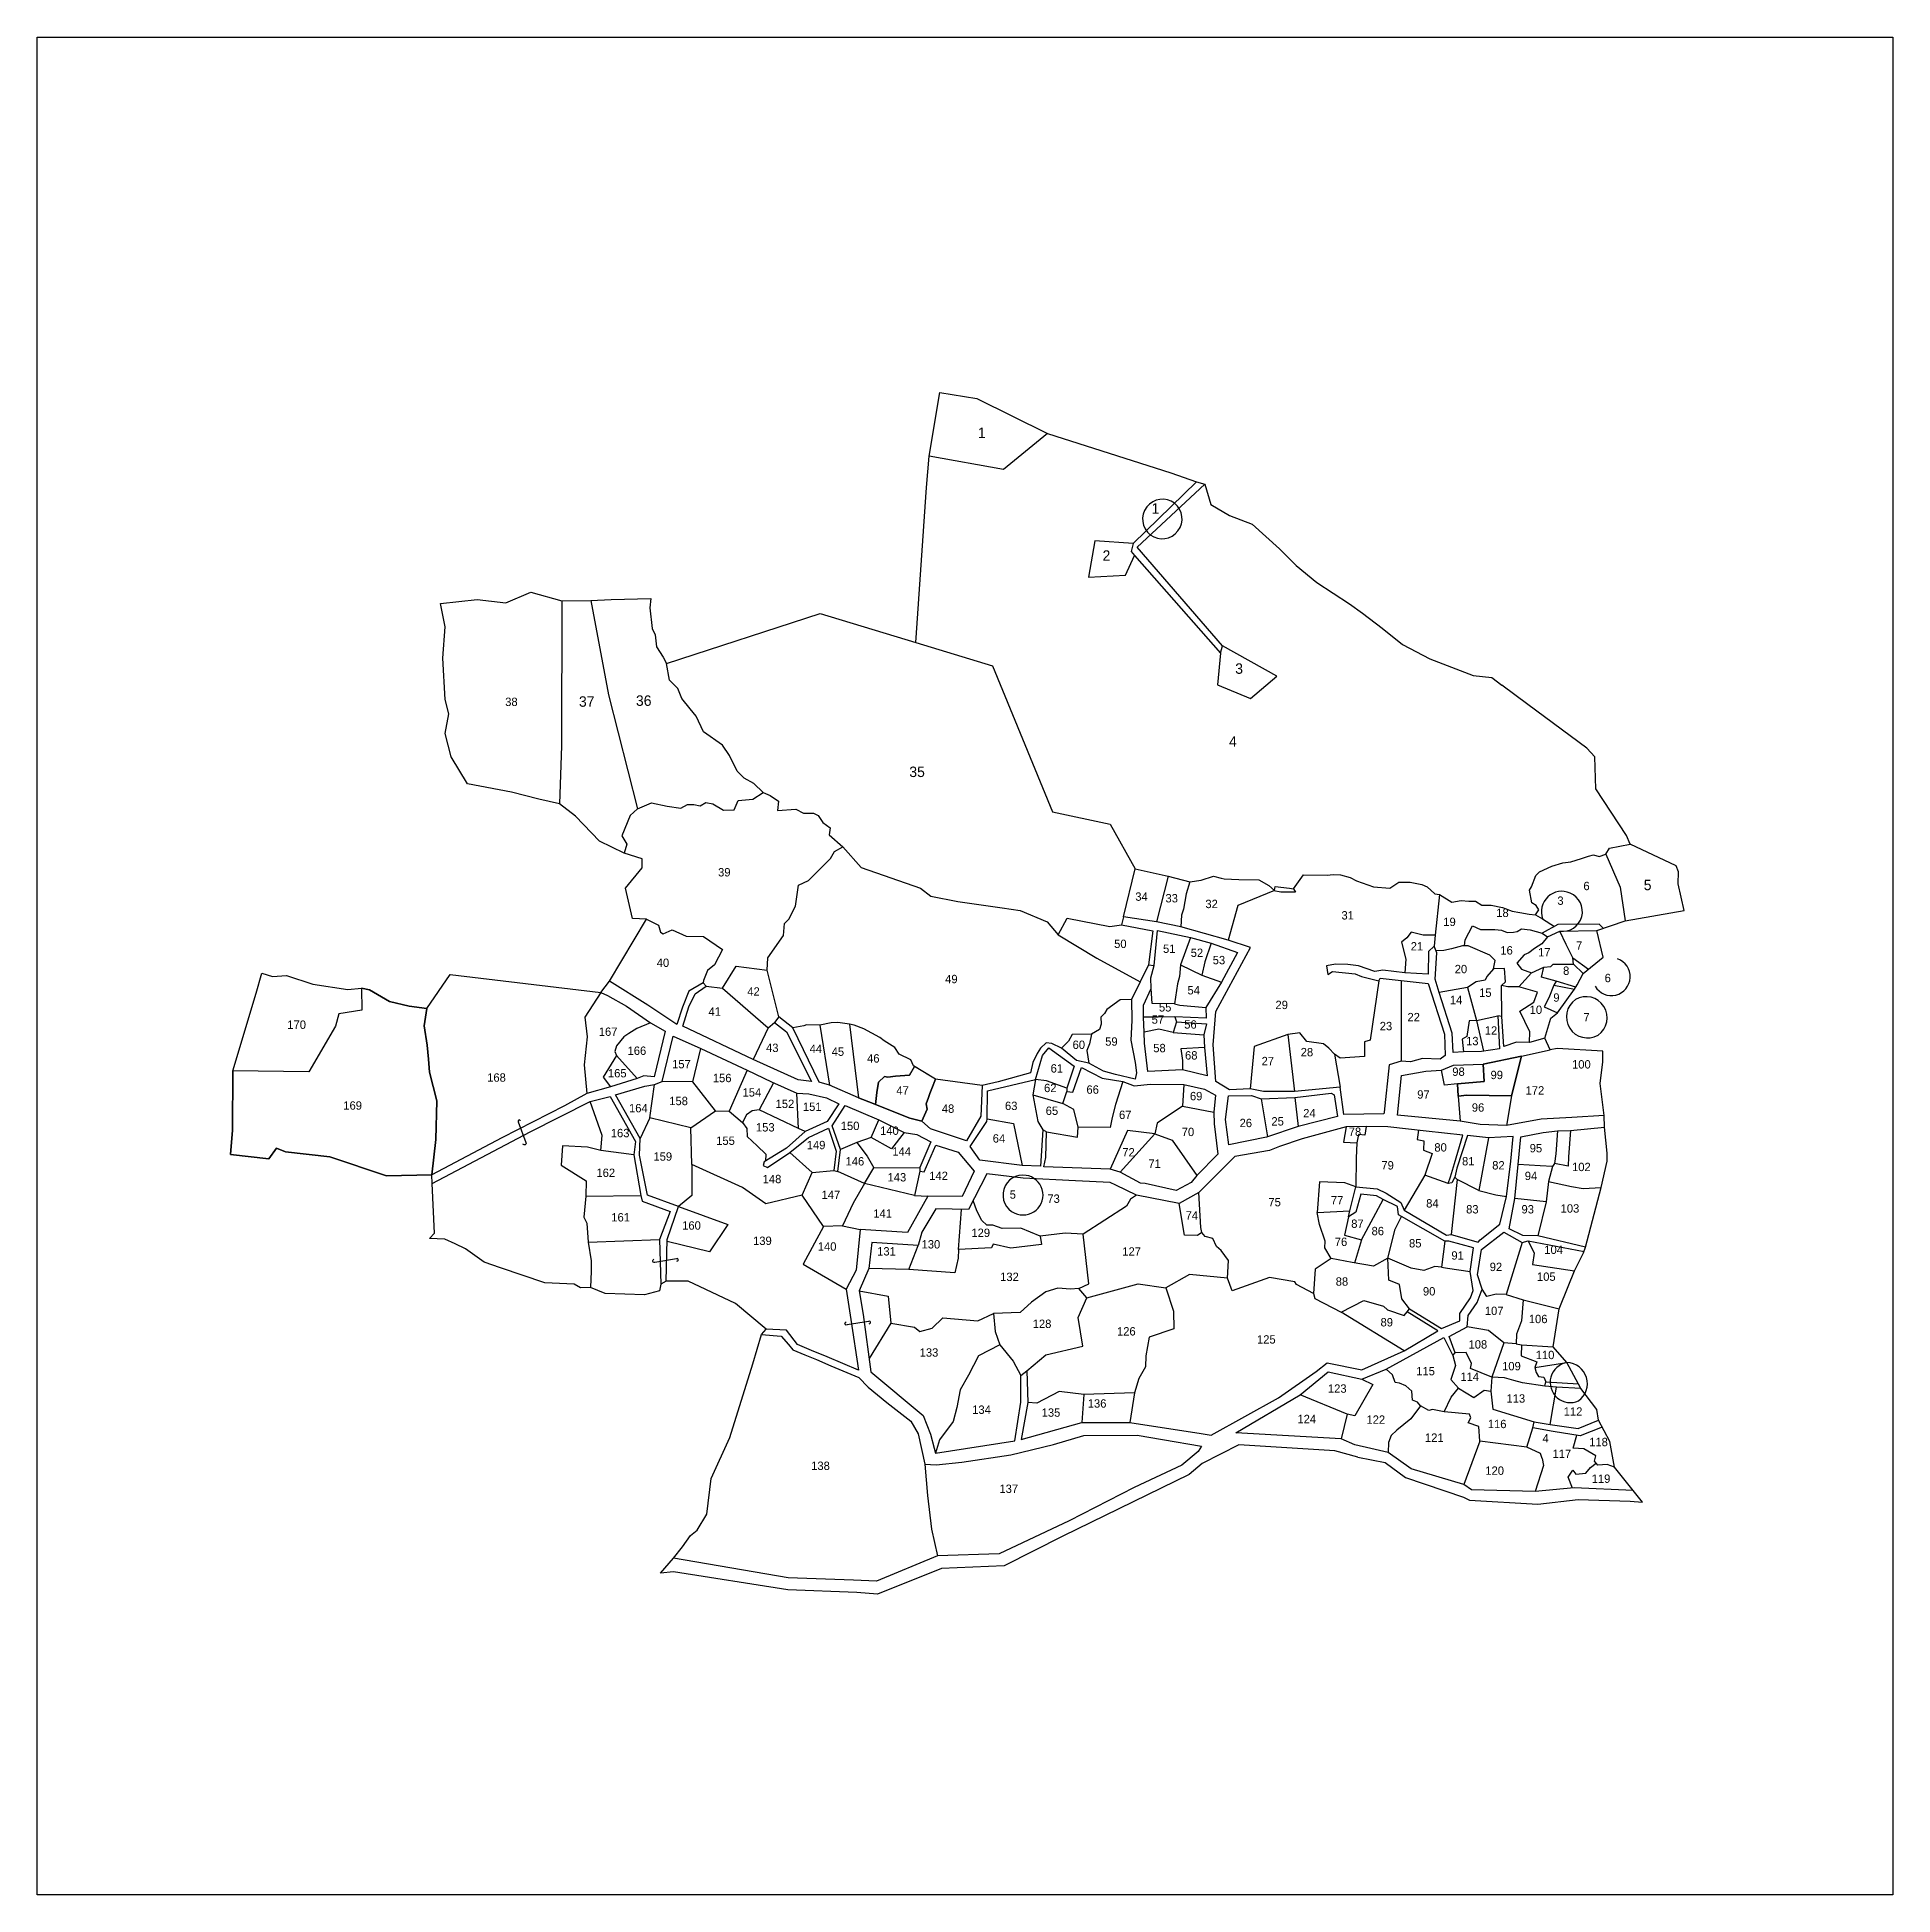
# Model space of a CAD drawing. Header units: inches. Extents: x 152652 to 153539, y 178270 to 179159.
import ezdxf

# ---------------------------------------------------------------- set-up
doc = ezdxf.new("R2010")
doc.units = ezdxf.units.IN
doc.header["$MEASUREMENT"] = 0
for name, color, linetype in [('BORDER-B', 3, 'CONTINUOUS'), ('IMAGE', 7, 'CONTINUOUS'), ('LINK', 4, 'CONTINUOUS'), ('NO', 1, 'CONTINUOUS'), ('PARCEL', 6, 'CONTINUOUS'), ('ROAD', 2, 'CONTINUOUS')]:
    doc.layers.add(name, color=color, linetype=linetype)
picture_1 = doc.add_image_def('image1.tif', size_in_pixel=(8451, 8459))

msp = doc.modelspace()

# ---------------------------------------------------------------- linework, layer by layer
at = {"layer": 'BORDER-B'}
for points in [[(153283.12, 178479.82), (153272.17, 178482.79), (153226.25, 178485.67), (153208.7, 178476.78), (153202.45, 178471.5), (153142.11, 178441.94), (153113.99, 178427.76), (153083.94, 178426.56), (153053.4, 178414.31), (153043.55, 178415.03), (153010.46, 178416.28), (152955.89, 178424.93), (152949.64, 178424.21), (152955.89, 178431.41), (152960.22, 178436.94), (152964.07, 178442.23), (152967.19, 178444.87), (152971.76, 178452.56), (152973.92, 178469.62), (152982.82, 178489.09), (152993.88, 178524.41), (152997.96, 178538.35), (153000.13, 178540.99), (152985.46, 178553.25), (152962.86, 178563.82), (152952.29, 178563.82), (152949.88, 178562.38), (152949.16, 178559.25), (152941.95, 178557.33), (152923.2, 178558.05), (152916.23, 178560.94), (152911.42, 178560.7), (152908.29, 178562.38), (152894.35, 178563.1), (152873.19, 178570.31), (152865.36, 178573.02), (152856.43, 178579.28), (152851.49, 178581.75), (152846.56, 178584.03), (152839.15, 178584.22), (152841.62, 178586.88), (152840.48, 178610.61), (152840.29, 178614.78), (152818.64, 178614.21), (152791.48, 178623.33), (152770.4, 178625.79), (152766.03, 178627.5), (152762.42, 178622.38), (152744, 178624.47), (152744.95, 178636.05), (152745.14, 178664.52), (152756.35, 178701.54), (152759.05, 178711.15), (152764.18, 178709.63), (152770.82, 178710.01), (152783.36, 178705.84), (152800.07, 178703.37), (152806.72, 178703.94), (152810.52, 178703.18), (152820.01, 178697.68), (152829.51, 178695.4), (152837.86, 178694.26), (152849.07, 178710.58), (152921.05, 178701.85), (152925.3, 178707.4), (152942.96, 178737.02), (152936.31, 178737.21), (152932.89, 178751.82), (152940.87, 178761.51), (152940.87, 178765.87), (152932.32, 178768.53), (152920.55, 178774.22), (152908.96, 178786.18), (152901.37, 178792.07), (152891.49, 178794.35), (152878.39, 178797.76), (152857.31, 178801.75), (152849.52, 178814.66), (152846.67, 178825.67), (152848.38, 178835.1), (152846.67, 178841.93), (152845.53, 178861.68), (152846.67, 178876.67), (152844.39, 178887.88), (152862.05, 178889.77), (152875.73, 178888.26), (152887.69, 178893.38), (152902.51, 178889.2), (152916.37, 178889.39), (152926.06, 178889.77), (152945.05, 178890.34), (152944.48, 178885.79), (152945.62, 178875.92), (152947.14, 178872.88), (152947.71, 178867.18), (152950.94, 178862.25), (152952.45, 178859.21), (153025.95, 178883.13), (153071.67, 178869.29), (153076.8, 178943.33), (153078.16, 178958.41), (153083.29, 178988.79), (153100.95, 178985.94), (153134.76, 178969.23), (153193.63, 178950.44), (153205.98, 178946.07), (153209.97, 178944.94), (153212.82, 178935.25), (153221.74, 178929.94), (153232.57, 178925.76), (153245.67, 178913.99), (153253.6, 178906.11), (153263.48, 178897.95), (153279.05, 178887.7), (153285.32, 178883.33), (153294.81, 178876.12), (153304.5, 178868.34), (153317.6, 178861.5), (153338.3, 178853.53), (153347.23, 178852.58), (153351.91, 178848.85)], [(153419.25, 178458.18), (153405.9, 178474.92), (153403.57, 178487.16), (153398.15, 178497.39), (153397.37, 178502.51), (153389.77, 178512.58), (153383.1, 178524.98), (153376.44, 178532.57), (153379.38, 178550.71), (153383.73, 178561.4), (153386.69, 178568.83), (153391.04, 178577.5), (153391.97, 178580.14), (153399.41, 178608.66), (153402.35, 178621.21), (153402.35, 178625.09), (153401.11, 178637.49), (153400.96, 178643.07), (153398.94, 178658.41), (153400.18, 178668.79), (153400.32, 178673.89), (153378.45, 178675.13), (153375.04, 178674.51), (153372.56, 178680.09), (153375.35, 178689.7), (153378.61, 178692.18), (153386.67, 178703.49), (153387.91, 178705.51), (153390.86, 178710.93), (153400.47, 178718.84), (153397.37, 178731.55), (153411.01, 178736.2), (153439.08, 178741.16), (153436.29, 178753.87), (153436.44, 178759.6), (153435.36, 178762.54), (153413.34, 178772.77), (153411.61, 178776.94), (153396.88, 178799.25), (153396.42, 178814.6), (153392.54, 178818.78), (153364.47, 178839.55), (153351.91, 178848.85)], [(153283.12, 178479.82), (153296.14, 178477.14), (153305.91, 178470.06), (153333.68, 178460.68), (153336.55, 178459.14), (153369.11, 178457.23), (153388.45, 178459.53), (153413.35, 178458.76), (153419.25, 178458.18)]]:
    msp.add_lwpolyline(points, dxfattribs=at)
at = {"layer": 'LINK'}
for points in [[(152882.68, 178640.45, 1.342642), (152881.65, 178640.01), (152885.22, 178630.22, -1.061836), (152883.87, 178629.47)], [(152957.52, 178573.48, 1.342642), (152957.28, 178574.58), (152947, 178572.87, -1.061836), (152946.51, 178574.34)], [(153049.44, 178543.56, 1.342642), (153049.19, 178544.67), (153038.91, 178542.95, -1.061836), (153038.42, 178544.42)]]:
    msp.add_lwpolyline(points, format="xyb", dxfattribs=at)
at = {"layer": 'NO'}
for points in [[(152839.22, 178663.8), (152838.69, 178670.11), (152838.03, 178676.69), (152836.72, 178686.04), (152837.86, 178694.26), (152829.51, 178695.4), (152820.01, 178697.68), (152810.52, 178703.18), (152806.72, 178703.94), (152806.83, 178693.41), (152795.78, 178691.69), (152794.2, 178685.77), (152781.43, 178663.93), (152745.14, 178664.52), (152744.95, 178636.05), (152744, 178624.47), (152762.42, 178622.38), (152766.03, 178627.5), (152770.4, 178625.79), (152791.48, 178623.33), (152818.64, 178614.21), (152840.29, 178614.78), (152842.24, 178631.56), (152842.64, 178650.11)], [(153071.08, 178666.49), (153070.59, 178666.79), (153069.39, 178669.66), (153063.82, 178672.44), (153061.78, 178675.69), (153056.68, 178678.75), (153054.54, 178680.33), (153046.93, 178684.59), (153042.29, 178686.36), (153039.97, 178686.82), (153044.3, 178651.54), (153051.41, 178648.81), (153052.41, 178648.41), (153053.15, 178654.08), (153053.89, 178659), (153056.77, 178661.78), (153058.35, 178661.41), (153062.06, 178661.87), (153068.74, 178662.34)], [(153361.32, 178671.51), (153343.11, 178667.68), (153343.52, 178659.41), (153330.73, 178658.22), (153331.03, 178652.28), (153335.19, 178652.87), (153356.61, 178652.58)], [(153078.39, 178653.62), (153079.41, 178655.94), (153081.08, 178660.48), (153071.08, 178666.49), (153068.74, 178662.34), (153062.06, 178661.87), (153058.35, 178661.41), (153056.77, 178661.78), (153053.89, 178659), (153053.15, 178654.08), (153052.41, 178648.41), (153068.89, 178641.89), (153074.54, 178640.43), (153077.18, 178646.11), (153076.62, 178648.61), (153077.83, 178651.67)]]:
    msp.add_lwpolyline(points, close=True, dxfattribs=at)
at = {"layer": 'PARCEL'}
for points in [[(153134.76, 178969.23), (153113.64, 178951.95), (153078.16, 178958.41)], [(153175.73, 178916.51), (153157.29, 178917.9), (153154.29, 178900.49), (153172, 178901.39), (153176.28, 178910.86)], [(152902.51, 178889.2), (152902.27, 178819.83), (152901.37, 178792.07)], [(152916.37, 178889.39), (152924.76, 178844.17), (152938.66, 178789.67), (152935.13, 178786.58), (152931.16, 178776.87), (152933.59, 178772.9), (152932.32, 178768.53)], [(153071.67, 178869.29), (153108.34, 178858.07), (153137.04, 178788.35), (153164.63, 178782.39), (153176.55, 178761.02)], [(153217.42, 178864.21), (153216.07, 178849.03), (153231.74, 178842.41), (153244.32, 178853.22), (153218.39, 178867.66)], [(152938.66, 178789.67), (152945.29, 178792.54), (152952.79, 178790.99), (152959.41, 178790.11), (152962.5, 178791.87), (152965.59, 178791.87), (152968.69, 178791.21), (152971.33, 178792.76), (152974.65, 178792.09), (152979.72, 178789.01), (152984.8, 178789.23), (152986.79, 178793.64), (152993.85, 178794.3), (152998.71, 178797.61), (152994.29, 178801.8), (152989.66, 178804.45), (152986.35, 178807.76), (152982.59, 178815.26), (152979.28, 178820.12), (152970.23, 178826.52), (152966.7, 178834.02), (152963.83, 178837.55), (152959.86, 178842.4), (152957.87, 178847.26), (152953.89, 178851.23), (152952.45, 178859.21)], [(152998.71, 178797.61), (153002.08, 178796.02), (153006.05, 178793.37), (153005.61, 178788.96), (153014.44, 178789.62), (153017.97, 178787.63), (153022.83, 178787.63), (153025.03, 178786.53), (153027.24, 178783.22), (153030.77, 178780.57), (153030.33, 178777.26), (153036.77, 178771.54)], [(153006.24, 178690.32), (153000.66, 178712.57), (153001.04, 178718.41), (153008.46, 178729.17), (153008.92, 178734.92), (153010.96, 178736.96), (153014.23, 178743.25), (153015.71, 178753.17), (153020.35, 178755.49), (153028.33, 178763.47), (153031.02, 178765.97), (153032.88, 178769.4), (153036.77, 178771.54), (153045.68, 178761.7), (153073.95, 178751.86), (153078.86, 178747.97), (153091.85, 178745.46), (153113.01, 178742.31), (153121.58, 178741.09), (153134.47, 178735.62), (153139.76, 178729.5), (153144.12, 178737.47), (153164.49, 178733.47), (153170.12, 178734.28)], [(153252.34, 178751.55), (153257.17, 178758.23), (153268.39, 178757.95), (153271.36, 178758.32), (153274.82, 178758.15), (153279.36, 178756.85), (153282.43, 178755.27), (153290.52, 178752.49), (153298.41, 178751.84), (153302.67, 178754.62), (153308.17, 178754.71), (153313.65, 178753.51), (153316.25, 178752.4), (153319.96, 178749.15), (153322.09, 178748.69), (153328.03, 178745.07), (153332.58, 178745.9), (153336.19, 178745.53), (153339.35, 178745.53), (153342.41, 178743.68), (153346.86, 178743.68), (153352.34, 178742.56), (153356.89, 178740.8), (153360.6, 178740.15), (153365.05, 178739.32), (153368.02, 178739.04), (153369.69, 178741.36), (153368.3, 178743.58), (153366.35, 178744.79), (153365.14, 178750.82), (153366.16, 178752.49), (153368.21, 178757.77), (153369.97, 178759.63), (153375.81, 178762.23), (153381.1, 178763.9), (153384.91, 178764.36), (153390.1, 178765.94), (153393.44, 178767.14), (153395.76, 178767.79), (153398.45, 178766.96), (153401.61, 178767.98), (153403.5, 178770.88), (153413.34, 178772.77)], [(153401.61, 178767.98), (153408.6, 178752.33), (153411.01, 178736.2)], [(153171.03, 178738.1), (153176.55, 178761.02), (153192.33, 178757.49), (153186.88, 178735.73)], [(153192.33, 178757.49), (153202.72, 178754.8), (153201.05, 178749.05), (153199.75, 178741.82), (153198.82, 178738.94), (153198.53, 178733.37)], [(153202.72, 178754.8), (153208.19, 178755.64), (153214.13, 178757.58), (153217.75, 178756.56), (153219.26, 178756.2), (153226.22, 178756.01), (153235.69, 178755.83), (153240.51, 178753.04), (153243.31, 178750.63), (153225.78, 178743.48), (153221.12, 178726.99)], [(153243.31, 178750.63), (153243.62, 178752.57), (153250.39, 178751.74), (153252.34, 178751.55), (153253.27, 178749.88), (153246.22, 178749.88), (153242.9, 178750.46), (153242.9, 178750.46)], [(153322.09, 178748.69), (153320.02, 178729.39), (153314.36, 178729.39), (153308.6, 178730.78), (153306.56, 178727.99), (153303.97, 178725.95), (153306.01, 178717.79), (153305.57, 178711.25)], [(152942.96, 178737.02), (152948.76, 178734.14), (152949.61, 178730.76), (152950.88, 178730.02), (152955.22, 178731.82), (152961.99, 178728.85), (152970.14, 178728.64), (152979.24, 178722.51), (152975.54, 178715.21), (152972.15, 178712.35), (152970.25, 178707.69), (152969.99, 178706.52)], [(153334.17, 178724.25), (153334.45, 178727.13), (153337.97, 178733.71), (153341.78, 178731.95), (153348.64, 178732.04), (153351.8, 178731.76), (153354.58, 178730.56), (153357.46, 178730.74), (153359.22, 178731.11), (153361.35, 178732.32), (153365.53, 178731.86), (153368.31, 178731.02), (153371.22, 178730.31)], [(153368.02, 178739.04), (153371.46, 178737.09), (153377.19, 178733.53)], [(153139.76, 178729.5), (153158.36, 178718.37), (153179.04, 178706.97)], [(153203.09, 178728.27), (153198.35, 178715.2), (153208.5, 178710.12), (153217.84, 178706.79)], [(153212.92, 178725.54), (153209.93, 178716.63), (153208.5, 178710.12)], [(153320.02, 178729.39), (153319.59, 178723.99)], [(153360.15, 178704.68), (153354.77, 178704.59), (153351.8, 178705.33), (153353.74, 178707), (153353.19, 178713.4), (153347.9, 178713.21), (153348.83, 178717.2), (153346.23, 178719.8), (153335.93, 178724.25), (153333.15, 178724.25), (153327.86, 178722.86), (153324.24, 178722.03), (153320.48, 178721.84)], [(153373.76, 178728.52), (153371.09, 178725.13), (153367.56, 178722.99), (153364.87, 178720.86), (153362.64, 178719.93), (153359.12, 178715.95), (153361.44, 178713.07), (153366.17, 178711.31), (153372.11, 178714), (153375.36, 178714.28), (153376.47, 178715.39), (153386.21, 178715.48), (153385.93, 178718.54), (153382.69, 178724.85), (153379.71, 178731.24)], [(152971.45, 178704.88), (152979.24, 178703.99), (152985.91, 178714.57), (153000.66, 178712.57)], [(153198.35, 178715.2), (153197.87, 178709.49), (153196.92, 178706), (153195.49, 178696.48), (153184.7, 178696.64), (153184.33, 178703.87)], [(153377.87, 178707.37), (153370.91, 178709.23), (153372.11, 178714)], [(153385.93, 178718.54), (153393.36, 178712.99)], [(153386.21, 178715.48), (153390.86, 178710.93)], [(153293.19, 178707.43), (153289.02, 178679.05), (153286.31, 178678.26), (153286.31, 178671.26), (153274.68, 178670.47), (153271.97, 178672.39), (153269.26, 178675.32), (153266.67, 178677.36), (153258.77, 178678.48), (153255.38, 178682.55), (153249.62, 178681.76), (153233.59, 178676.11), (153231.62, 178655.91)], [(153303.75, 178707.61), (153303.75, 178669.01)], [(153347.9, 178713.21), (153344.74, 178709.6), (153343.91, 178707.74), (153339.64, 178707), (153335.47, 178704.31), (153321.96, 178701.97)], [(153352.01, 178690.5), (153351.8, 178705.33)], [(153365.13, 178677.93), (153365.34, 178683.17), (153360.52, 178693), (153367.29, 178697.26), (153369.05, 178702.09), (153360.15, 178704.68), (153366.17, 178711.31)], [(153376.76, 178705.42), (153374.44, 178699.4), (153372.21, 178695.04), (153378.61, 178692.18)], [(153387.29, 178704.5), (153377.87, 178707.37), (153376.76, 178705.42), (153386.67, 178703.49)], [(152806.72, 178703.94), (152806.83, 178693.41), (152795.78, 178691.69), (152794.2, 178685.77), (152781.43, 178663.93), (152745.14, 178664.52)], [(152921.05, 178701.85), (152913.53, 178690.18), (152914.65, 178680.75), (152913.08, 178667.39), (152914.44, 178653.54)], [(152979.24, 178703.99), (153001.15, 178685.05), (153004.23, 178687.59)], [(153174.86, 178698.59), (153169.46, 178698.39), (153163.12, 178693.78), (153162.01, 178691.88), (153160.26, 178690.14), (153160.42, 178686.81), (153159.62, 178684.27), (153155.82, 178682.05), (153146.45, 178681.89), (153144.71, 178678.56), (153141.34, 178675.29)], [(153195.49, 178696.48), (153198.03, 178695.85), (153210.37, 178694.77)], [(153335.47, 178704.31), (153339.92, 178688.45), (153343.12, 178673.88)], [(152837.86, 178694.26), (152836.72, 178686.04), (152838.03, 178676.69), (152838.69, 178670.11), (152839.22, 178663.8), (152842.64, 178650.11), (152842.24, 178631.56), (152840.29, 178614.78)], [(152944.86, 178687.4), (152938.33, 178684.68), (152934.52, 178682.32), (152932.16, 178680.75), (152928.68, 178676.38), (152927.78, 178673.69), (152928.68, 178671.78), (152938.48, 178660.82)], [(153039.97, 178686.82), (153034.46, 178687.57), (153031.22, 178687.48), (153025.84, 178686.27), (153019.53, 178686.37), (153018.13, 178686), (153012.98, 178685.04)], [(153195.62, 178690.22), (153187.56, 178690.14), (153180.68, 178690.04)], [(153196.35, 178687.85), (153194.86, 178682.84), (153187.87, 178684.43), (153180.87, 178682.94)], [(153339.92, 178688.45), (153336.36, 178688.29), (153335.17, 178680.86), (153332.94, 178679.67), (153333.62, 178673.56)], [(153339.92, 178688.45), (153350.01, 178690.68)], [(153001.15, 178685.05), (152994.03, 178669.93)], [(153025.84, 178686.27), (153030.46, 178657.55)], [(153103.46, 178657.45), (153081.08, 178660.48), (153070.59, 178666.79), (153069.39, 178669.66), (153063.82, 178672.44), (153061.78, 178675.69), (153056.68, 178678.75), (153054.54, 178680.33), (153046.93, 178684.59), (153042.29, 178686.36), (153039.97, 178686.82), (153044.3, 178651.54)], [(153155.82, 178682.05), (153154.71, 178677.29), (153153.59, 178674.11), (153154.46, 178668.19)], [(153194.86, 178682.84), (153209.46, 178681.66)], [(153249.62, 178681.76), (153252.75, 178654.63)], [(152928.68, 178671.78), (152922.28, 178661.46), (152925.73, 178656.82)], [(152976.03, 178645.27), (152965.1, 178659.21), (152968.99, 178675.15)], [(153209.82, 178675.65), (153198.51, 178674.91), (153199.3, 178669.36), (153199.26, 178664.91)], [(153271.97, 178672.39), (153274.61, 178656.63)], [(153361.32, 178671.51), (153356.61, 178652.58), (153354.22, 178638.37)], [(152991.03, 178664.77), (152982.48, 178645.19)], [(153071.08, 178666.49), (153068.74, 178662.34), (153062.06, 178661.87), (153058.35, 178661.41), (153056.77, 178661.78), (153053.89, 178659), (153053.15, 178654.08), (153052.41, 178648.41)], [(153081.08, 178660.48), (153079.41, 178655.94), (153078.39, 178653.62), (153077.83, 178651.67), (153076.62, 178648.61), (153077.18, 178646.11), (153074.54, 178640.43)], [(153331.03, 178652.28), (153330.73, 178658.22), (153324.48, 178657.63), (153323.08, 178664.77)], [(153330.73, 178658.22), (153343.52, 178659.41), (153343.11, 178667.68)], [(152964.08, 178637.25), (152944.5, 178642), (152946.77, 178657.85)], [(152965.1, 178659.21), (152950.42, 178659.31)], [(153003.61, 178658.73), (152996.79, 178645.74)], [(153015.58, 178636.94), (153014.83, 178653.84)], [(153144.03, 178656.18), (153134.23, 178659.62), (153129.04, 178660.35), (153127.64, 178652.94), (153142.11, 178648.77)], [(153127.64, 178652.94), (153130.14, 178640.23), (153132.44, 178636.28)], [(153170.8, 178659.41), (153167.26, 178648.39), (153165.68, 178642.09), (153164.66, 178637.36), (153149.35, 178637.54), (153147.31, 178645.98), (153142.11, 178648.77), (153143.88, 178654.63)], [(153199.85, 178657.86), (153199.27, 178647.56), (153214.28, 178644.71)], [(153252.91, 178651.66), (153254.53, 178637.83)], [(153356.61, 178652.58), (153335.19, 178652.87), (153331.03, 178652.28), (153332, 178640.38)], [(152936.94, 178624.36), (152921.05, 178626.34), (152921.83, 178633.49), (152915.94, 178649.82)], [(152964.64, 178619.7), (152964.08, 178637.25), (152976.03, 178645.27), (152982.48, 178645.19), (152988.93, 178639.77), (152990.97, 178636.94), (152991.05, 178633.09), (152995.92, 178628.61), (153000.01, 178624.68), (152999.85, 178621.31)], [(153018.83, 178635.45), (153015.58, 178636.94), (152996.79, 178645.74), (152993.49, 178645.27), (152990.73, 178643.46), (152988.93, 178639.77)], [(153199.27, 178647.56), (153187.21, 178639.4), (153186.09, 178634.39), (153194.26, 178631.33), (153206.06, 178614.49)], [(153236.84, 178651.12), (153239.92, 178632.91)], [(152944.5, 178642), (152939.85, 178632.18)], [(153066.19, 178634.9), (153060.06, 178627.1), (153050.31, 178632.53), (153053.98, 178641.09)], [(153105.86, 178641.53), (153118.52, 178639.31), (153122.62, 178619.21)], [(153134.24, 178635.34), (153148.98, 178632.81), (153149.35, 178637.54)], [(153186.09, 178634.39), (153173.01, 178635.87), (153164.61, 178617.42)], [(153186.09, 178634.39), (153169.51, 178616.03)], [(153277.55, 178637.61), (153276.31, 178630.34), (153282.61, 178630.06)], [(153287.03, 178637.82), (153286.44, 178633.67), (153283.39, 178633.95), (153282.61, 178630.06), (153282.33, 178622.7), (153282.08, 178609)], [(153312.07, 178636.07), (153311.4, 178631.67), (153314.59, 178631.04), (153314.52, 178626.58), (153318.69, 178624.88), (153315.15, 178614.55)], [(153384.84, 178635.94), (153383.77, 178623.38), (153383.62, 178618.82), (153377.19, 178620.21), (153376.19, 178618.74), (153370.31, 178619.05), (153359.7, 178619.74)], [(153378.64, 178635.76), (153377.81, 178624.77), (153377.19, 178620.21)], [(152921.05, 178626.34), (152914.72, 178627.95), (152902.77, 178628.66), (152902.14, 178619.39), (152914.17, 178611.92), (152914.01, 178604.61), (152912.99, 178594.55), (152914.41, 178591.64), (152915.12, 178582.49), (152916.46, 178573.69), (152916.46, 178568.66), (152916.23, 178560.94)], [(153011.55, 178625.44), (153022.16, 178615.86)], [(153050.31, 178632.53), (153043.47, 178630.17), (153035.77, 178626.89)], [(153043.47, 178630.17), (153048.5, 178623.72), (153051.65, 178618.07)], [(153345.65, 178632.49), (153341, 178607.26), (153349.07, 178605.13), (153354.26, 178604.41)], [(153017.37, 178605.02), (153000.04, 178600.9), (152988.88, 178608.75), (152964.64, 178619.7), (152964.56, 178604.85), (152958.25, 178599.6)], [(153036.71, 178590.32), (153027.59, 178590.09), (153017.37, 178605.02), (153022.16, 178615.86), (153032.49, 178616.88)], [(153047.16, 178610.52), (153034.5, 178616.34)], [(153071.07, 178604.86), (153047.16, 178610.52), (153051.65, 178618.07), (153073.65, 178618.16)], [(153073.65, 178616.52), (153071.07, 178604.86), (153077.48, 178604.5)], [(153376.19, 178618.74), (153374.25, 178611.62), (153373.17, 178601.8), (153358.25, 178603.36)], [(153047.16, 178610.52), (153041.74, 178601.17), (153036.71, 178590.32), (153045.06, 178588.66)], [(153282.08, 178609), (153276.81, 178610.95), (153264.7, 178611.44), (153263.66, 178596.75)], [(153326.28, 178610.57), (153315.15, 178614.55), (153305.24, 178597.83)], [(153330.59, 178612.49), (153327.68, 178586.15)], [(153341, 178607.26), (153330.59, 178612.49), (153329.56, 178613.65)], [(153374.25, 178611.62), (153385.24, 178609.23), (153390.81, 178608.14), (153399.41, 178608.66)], [(152914.01, 178604.61), (152940.22, 178604.88)], [(152958.25, 178599.6), (152981.86, 178590.94), (152973.13, 178577.89), (152952.76, 178582.84)], [(153131.18, 178585.4), (153122.02, 178589.2), (153113.03, 178589.13), (153108.53, 178590.62), (153105.62, 178590.62), (153103.33, 178592.83), (153100.96, 178597.48), (153099.21, 178602.51)], [(153177.22, 178605.08), (153174.41, 178603.08), (153172.51, 178599.69), (153151.83, 178586.3)], [(153208.58, 178587.14), (153206.39, 178585.65), (153200.24, 178585.85), (153197.62, 178600.99)], [(153261.87, 178558.05), (153253.8, 178562.28), (153253.01, 178563.57), (153240.89, 178565.65), (153223.02, 178559.2), (153220.74, 178565.36), (153221.19, 178573.84), (153217.71, 178578.51), (153215.53, 178580.4), (153213.74, 178584.36), (153210.17, 178585.26), (153208.58, 178587.14), (153208.08, 178589.62), (153207.12, 178606.34)], [(153284.81, 178583.65), (153295.23, 178602.95)], [(153373.17, 178601.8), (153369.17, 178585.52)], [(153027.59, 178590.09), (153017.89, 178572.05), (153038.5, 178560.08)], [(153153.59, 178555.89), (153149.65, 178560.39), (153154.41, 178562.68), (153151.83, 178586.3), (153143.19, 178586.89), (153131.18, 178585.4), (153131.78, 178581.43), (153117.18, 178579.65), (153108.71, 178581.65), (153107.91, 178579.86), (153092.13, 178579.07), (153093.64, 178598.18)], [(153297.52, 178574.92), (153290.67, 178571.05), (153280.34, 178572.74), (153270.41, 178574.72), (153267.33, 178579.78), (153267.43, 178583.06), (153264.85, 178591), (153263.66, 178596.75), (153279.31, 178597.52)], [(153278.59, 178594.66), (153276.77, 178585.93), (153284.81, 178583.65), (153281.49, 178572.55)], [(153323.13, 178570.55), (153319.86, 178570.85), (153314.69, 178568.96), (153308.54, 178570.15), (153297.52, 178574.92), (153300.89, 178588.81), (153304.04, 178594.75)], [(152915.12, 178582.49), (152949.14, 178583.76)], [(153092.13, 178579.07), (153092.03, 178574.9), (153090.34, 178567.95), (153068.4, 178569.44), (153072.91, 178580.99)], [(153324.64, 178583.07), (153323.13, 178570.55), (153326.01, 178570.15), (153336.84, 178568.53)], [(153361.71, 178582.42), (153353.96, 178557.51), (153362.1, 178555.03), (153379.38, 178550.71)], [(153364.62, 178583.15), (153367.46, 178577.26), (153366.57, 178571.91), (153386.69, 178568.83)], [(153270.41, 178574.72), (153262.77, 178569.56), (153261.87, 178558.05), (153262.57, 178555.67), (153275.08, 178549.12), (153285.9, 178554.67), (153295.33, 178551.99), (153297.22, 178550.11), (153305.26, 178547.43), (153306.77, 178549.3)], [(153307.79, 178550.74), (153304.17, 178555.47), (153302.98, 178562.22), (153297.91, 178564.3), (153297.52, 178574.92)], [(153068.4, 178569.44), (153049.23, 178569.91)], [(153220.74, 178565.36), (153202.62, 178567), (153191.3, 178560.65), (153195.03, 178549.47), (153195.13, 178541.14), (153183.31, 178537.07), (153181.72, 178528.13), (153181.62, 178522.97), (153178.35, 178517.42), (153176.26, 178510.57), (153152.14, 178509.68), (153140.22, 178511.16), (153129.66, 178505.58), (153125.25, 178505.95)], [(153044.62, 178559.26), (153058.54, 178556.74), (153059.73, 178543.74), (153049.4, 178526.9)], [(153149.65, 178560.39), (153145.73, 178560.1), (153139.64, 178560.5), (153133.9, 178558.72), (153127.06, 178553.9), (153121.66, 178548.96), (153108.87, 178548.4)], [(153124.84, 178521.01), (153133.93, 178528.7), (153151.61, 178532.87), (153149.42, 178546.46), (153153.59, 178555.89), (153178.14, 178562.58), (153191.3, 178560.65)], [(153353.96, 178557.51), (153349.2, 178557.61), (153344.73, 178556.52), (153342.58, 178560.03)], [(153362.1, 178555.03), (153361.31, 178544.91), (153359.03, 178538.56), (153358.83, 178533.89), (153361.41, 178533.4), (153376.44, 178532.57)], [(153059.73, 178543.74), (153071.14, 178541.95), (153073.73, 178539.87), (153079.58, 178541.46), (153084.65, 178546.42), (153101.33, 178544.93), (153108.87, 178548.4), (153109.67, 178539.77), (153111.85, 178533.52), (153118.32, 178525.62), (153121.97, 178518.86)], [(153305.23, 178530.66), (153275.08, 178549.12)], [(153352.87, 178534.39), (153345.62, 178540.25), (153335.43, 178542.02)], [(153111.85, 178533.52), (153101.74, 178528.2), (153096.87, 178518.97), (153093, 178511.92), (153091.31, 178503.48), (153089.62, 178496.84), (153083.07, 178488.1), (153081.17, 178481.61)], [(153328.56, 178528.28), (153329.85, 178523.56), (153327.62, 178516.87), (153331.3, 178512.68)], [(153347.16, 178518.07), (153336.94, 178522.06), (153337.39, 178524.48), (153334.93, 178529.71), (153329.7, 178529.66)], [(153358.83, 178533.89), (153352.87, 178534.39), (153347.16, 178518.07)], [(153361.41, 178533.4), (153361.21, 178528.14), (153368.76, 178525.36), (153367.66, 178522.68), (153383.1, 178524.98)], [(153324.45, 178501.38), (153318.86, 178502.58), (153317.01, 178502.11), (153313.02, 178504.34), (153311.63, 178505.96), (153309.32, 178506.96), (153308.86, 178511.26), (153306.02, 178513.87), (153303.1, 178515.1), (153300.94, 178515.49), (153299.71, 178519.1), (153296.71, 178521.87)], [(153367.66, 178522.68), (153368.36, 178520.3), (153369.45, 178518.31), (153372.03, 178518.02), (153372.97, 178515.73)], [(153152.14, 178509.68), (153151.07, 178496.32)], [(153176.26, 178510.57), (153174.13, 178496.32)], [(153277.98, 178500.26), (153255.47, 178509.5)], [(153285.03, 178517.06), (153290.35, 178514.47), (153281.59, 178499.49), (153277.98, 178500.26), (153275.18, 178488.44)], [(153341.5, 178487.39), (153340.91, 178494.46), (153335.83, 178496.23), (153337.14, 178498.54), (153336.45, 178500.38), (153324.45, 178501.38), (153327.68, 178508.45), (153331.3, 178512.68), (153338.6, 178508.22), (153343.44, 178511.76), (153346.67, 178511.22), (153347.6, 178502.69), (153367.47, 178496.6)], [(153372.47, 178513.63), (153361.85, 178515.3), (153357.77, 178516.38), (153353.16, 178517.61), (153347.16, 178518.07), (153346.67, 178511.22)], [(153375.07, 178495.43), (153378.03, 178513.26)], [(153313.02, 178504.34), (153308.38, 178498.02), (153301.77, 178492.64), (153299, 178490.18), (153297.7, 178486.72), (153297.63, 178482.02)], [(153371.18, 178479.09), (153370.41, 178481.55), (153363.95, 178484.54), (153366.79, 178493.82)], [(153363.95, 178484.54), (153341.5, 178487.39), (153333.83, 178466.68)], [(153405.9, 178474.92), (153402.39, 178476.24), (153397.86, 178475.94), (153396.24, 178477.86), (153396.94, 178480.39), (153391.09, 178483.78), (153386.09, 178484.08), (153387.82, 178490.25)], [(153076.07, 178476.38), (153077.27, 178461.49), (153079.28, 178445.31), (153082.13, 178432.61)], [(153371.18, 178479.09), (153371.87, 178475.78), (153367.96, 178463.25)], [(153385.73, 178465), (153383.71, 178470.25), (153385.86, 178473.55), (153387.4, 178471.63), (153392.09, 178472.17), (153394.32, 178474.86), (153397.07, 178476.88)]]:
    msp.add_lwpolyline(points, dxfattribs=at)
for centre, radius, start, end in [((153189.72, 178928.24), 9.53, 52.77199, 231.97978), ((153189.54, 178928.38), 9.53, 233.38571, 51.36606), ((153380.61, 178740.51), 9.77, 65.74358, 200.48461), ((153380.98, 178740.65), 9.5, 262.35142, 67.42465), ((153404.35, 178709.45), 9.01, 210.31517, 70.62858), ((153392.89, 178690.23), 10.04, 124.61613, 300.26373), ((153392.27, 178689.84), 10.04, 304.46135, 120.41851), ((153122.91, 178605.09), 9.51, 80.74343, 246.23458), ((153123.03, 178605.06), 9.53, 245.46461, 81.5134), ((153384.7, 178515.47), 9.64, 99.52719, 294.40694), ((153382.73, 178514.87), 10.12, 306.04456, 87.88957)]:
    msp.add_arc(centre, radius, start, end, dxfattribs=at)
at = {"layer": 'ROAD'}
for points in [[(153205.98, 178946.07), (153175.73, 178916.51), (153175.73, 178916.51), (153174.76, 178912.79), (153176.28, 178910.86), (153217.42, 178864.21), (153218.39, 178867.66), (153177.52, 178914.86), (153209.97, 178944.94)], [(153372.56, 178680.09), (153365.13, 178677.93), (153358.94, 178678.12), (153352.92, 178676.11), (153352.01, 178690.5), (153350.01, 178690.68), (153350.92, 178675.02), (153342.18, 178673.75), (153333.62, 178673.56), (153328.7, 178673.2), (153328.15, 178682.49), (153321.96, 178701.97), (153320.14, 178708.34), (153320.87, 178720.9), (153319.59, 178723.99), (153316.86, 178721.45), (153316.68, 178710.7), (153305.57, 178711.25), (153295.01, 178712.52), (153291.18, 178711.98), (153283.35, 178714.71), (153278.25, 178715.26), (153272.42, 178715.44), (153268.05, 178714.71), (153268.78, 178710.52), (153270.96, 178711.98), (153281.89, 178710.89), (153284.81, 178709.61), (153293.19, 178707.43), (153293.73, 178708.7), (153303.75, 178707.61), (153316.68, 178706.15), (153324.51, 178681.94), (153324.88, 178671.74), (153322.51, 178670.11), (153313.95, 178670.29), (153308.3, 178668.83), (153303.75, 178669.01), (153298.1, 178667.37), (153295.74, 178644.62), (153295.55, 178643.89), (153276.43, 178643.53), (153274.61, 178656.63), (153252.75, 178654.63), (153238, 178654.63), (153231.62, 178655.91), (153221.79, 178655.36), (153215.23, 178659.36), (153213.96, 178676.84), (153215.23, 178692.86), (153231.81, 178723.45), (153221.12, 178726.99), (153198.53, 178733.37), (153186.88, 178735.73), (153171.03, 178738.1), (153170.12, 178734.28), (153185.05, 178731.36), (153183.05, 178715.16), (153185.78, 178714.8), (153187.24, 178731.54), (153203.09, 178728.27), (153212.92, 178725.54), (153225.49, 178720.99), (153217.84, 178706.79), (153210.37, 178694.77), (153210.55, 178689.67), (153195.62, 178690.22), (153196.35, 178687.85), (153210.74, 178686.94), (153209.46, 178681.66), (153209.82, 178675.65), (153211.1, 178662), (153199.26, 178664.91), (153182.69, 178664.18), (153181.05, 178677.66), (153180.87, 178682.94), (153180.68, 178690.04), (153180.68, 178695.86), (153184.33, 178703.87), (153184.14, 178708.97), (153185.78, 178714.8)], [(153400.47, 178732.6), (153398.56, 178734.59), (153378.73, 178734.36), (153371.22, 178730.31), (153373.76, 178728.52), (153379.71, 178731.24), (153397.37, 178731.55)], [(153183.05, 178715.16), (153179.04, 178706.97), (153174.86, 178698.59), (153175.04, 178688.58), (153174.49, 178679.11), (153176.68, 178668.37), (153177.22, 178663.46), (153176.68, 178660.54), (153167.21, 178662.73), (153161.56, 178664.37), (153154.46, 178668.19), (153148.63, 178669.46), (153141.34, 178675.29), (153136.79, 178677.47), (153134.06, 178677.84), (153131.33, 178675.29), (153129.69, 178672.74), (153127.68, 178668.37), (153126.59, 178663.46), (153111.11, 178659.27), (153103.46, 178657.45), (153102.77, 178642.8), (153096.03, 178630.97), (153078.73, 178636.79), (153074.54, 178640.43), (153068.89, 178641.89), (153051.41, 178648.81), (153044.3, 178651.54), (153030.46, 178657.55), (153025.54, 178659), (153012.98, 178685.04), (153006.24, 178690.32), (153004.23, 178687.59), (153009.88, 178683.03), (153021.9, 178659.37), (153015.53, 178660.1), (152994.03, 178669.93), (152960.34, 178685.76), (152963.25, 178695.05), (152966.17, 178701.24), (152971.45, 178704.88), (152969.99, 178706.52), (152963.25, 178702.51), (152960.16, 178694.87), (152957.43, 178686.68), (152943.58, 178695.78), (152925.3, 178707.4)], [(152921.05, 178701.85), (152924.28, 178700.51), (152933.38, 178695.41), (152944.86, 178687.4), (152951.96, 178683.4), (152946.68, 178661.55), (152941.76, 178662.1), (152938.48, 178660.82), (152925.73, 178656.82), (152914.44, 178653.54), (152903.7, 178647.72), (152873.74, 178632.37), (152840.29, 178614.78)], [(152952.29, 178563.82), (152952.78, 178583.76), (152958.25, 178599.6), (152943.49, 178605.06), (152939.67, 178624.17), (152939.85, 178632.18), (152928.19, 178652.94), (152942.22, 178657.13), (152946.77, 178657.85), (152950.42, 178659.31), (152955.7, 178680.97), (152968.99, 178675.15), (152991.03, 178664.77), (153002.69, 178659.13), (153014.83, 178653.84), (153020.65, 178653.47), (153029.03, 178651.47), (153034.86, 178648.74), (153029.4, 178640.18), (153018.83, 178635.45), (153009.91, 178627.44), (152999.16, 178620.89), (152998.8, 178619.25), (153000.8, 178618.16), (153011.55, 178625.44), (153020.47, 178632.54), (153029.94, 178637.09), (153033.59, 178625.98), (153032.49, 178616.88), (153034.5, 178616.34), (153035.77, 178626.89), (153031.76, 178638.18), (153037.96, 178647.83), (153053.98, 178641.09), (153066.19, 178634.9), (153072.2, 178633.99), (153078.94, 178630.54), (153073.65, 178618.16), (153073.65, 178616.52), (153075.66, 178616.15), (153081.3, 178628.9), (153092.05, 178625.62), (153099.7, 178616.52), (153093.87, 178604.32), (153077.48, 178604.5), (153067.83, 178587.21), (153045.06, 178588.66), (153043.24, 178569.18), (153038.5, 178560.08), (153040.69, 178545.52), (153044.38, 178521.35), (153029.27, 178527.72), (153021.8, 178530.81), (153015.24, 178533.54), (153009.96, 178540.46), (153000.13, 178540.99)], [(153214.28, 178644.71), (153214.36, 178639.07), (153216.13, 178624.55), (153206.06, 178614.49), (153203.36, 178611.09), (153196.17, 178607.23), (153181.41, 178610.55), (153179.17, 178610.7), (153169.51, 178616.03), (153164.61, 178617.42), (153133.01, 178618.5), (153133.86, 178623.06), (153134.24, 178635.34), (153132.44, 178636.28), (153131.36, 178618.83), (153122.62, 178619.21), (153102.3, 178621.68), (153097.75, 178628.33), (153105.63, 178640.22), (153105.86, 178641.53), (153106.09, 178654.82), (153129.04, 178660.35), (153132.29, 178671.78), (153135.3, 178675.41), (153147.43, 178666.76), (153144.03, 178656.18), (153143.88, 178654.63), (153146.81, 178654.32), (153150.91, 178666.06), (153160.8, 178660.89), (153170.8, 178659.41), (153176.21, 178657.24), (153184.01, 178658.02), (153199.85, 178657.86), (153209.85, 178655.62), (153215.02, 178652.76), (153214.28, 178644.71)], [(153400.96, 178643.07), (153385.36, 178642.2), (153370.79, 178641.29), (153354.22, 178638.37), (153341.65, 178638.74), (153332, 178640.38), (153302.13, 178643.29), (153303.95, 178662.22), (153315.61, 178664.23), (153323.08, 178664.77), (153328.9, 178667.14), (153343.11, 178667.68), (153361.32, 178671.51), (153375.04, 178674.51)], [(152840.48, 178610.61), (152887.4, 178635.28), (152915.99, 178649.84), (152925.65, 178652.21), (152937.67, 178630.73), (152936.94, 178624.36), (152940.22, 178604.88), (152940.94, 178602.14), (152954.24, 178597.23), (152949.14, 178583.76), (152949.88, 178562.38)], [(153271.76, 178652.97), (153273.39, 178642.7), (153254.53, 178637.83), (153239.39, 178632.74), (153221.39, 178629.03), (153219.84, 178641.15), (153221.31, 178652.51), (153232.28, 178652.66), (153236.84, 178651.12), (153252.91, 178651.66), (153270.3, 178653.74), (153271.76, 178652.97)], [(153357.43, 178633.01), (153345.65, 178632.49), (153335.6, 178633.52), (153330.48, 178617.95), (153329.56, 178613.65), (153328.12, 178610.88), (153326.28, 178610.57), (153327.4, 178613.75), (153329.25, 178620.2), (153333.25, 178633.72), (153315.82, 178635.67), (153297.48, 178637.62), (153287.03, 178637.82), (153277.55, 178637.61), (153256.54, 178631.87), (153245.67, 178628.28), (153240.86, 178626.44), (153224.25, 178623.57), (153207.12, 178606.34), (153197.62, 178600.99), (153177.22, 178605.08), (153167.39, 178609.8), (153164.62, 178611.13), (153148.12, 178611.84), (153123.11, 178613.18), (153105.76, 178615.22), (153096.95, 178598.11), (153081.27, 178598.42), (153074.55, 178587.24), (153072.91, 178580.99), (153050.78, 178582.43), (153049.23, 178569.91), (153044.62, 178559.26), (153046.57, 178547.89), (153050.25, 178520.6), (153075.25, 178499.7), (153078.74, 178490.79), (153080.58, 178484.03), (153081.17, 178481.61), (153119.08, 178487.55), (153121.95, 178506.1), (153121.97, 178518.86), (153124.84, 178521.01), (153125.25, 178505.95), (153122.07, 178488.23), (153151.07, 178496.32), (153174.13, 178496.32), (153208.21, 178490.99), (153212.92, 178490.27), (153245.2, 178508.09), (153263.21, 178520.72), (153268.44, 178524.82), (153285.04, 178521.54), (153305.23, 178530.66), (153321.42, 178540.18), (153306.77, 178549.3), (153307.79, 178550.74), (153323.17, 178541.31), (153331.88, 178545), (153331.88, 178548.48), (153337, 178555.96), (153338.33, 178559.44), (153336.84, 178568.53), (153338.48, 178579.8), (153326.59, 178582.97), (153324.64, 178583.07), (153304.04, 178594.75), (153302.61, 178595.67), (153301.99, 178599.57), (153295.23, 178602.95), (153292.05, 178604.69), (153284.47, 178605.41), (153282.08, 178596.81), (153278.59, 178594.66), (153279.31, 178597.52), (153282.08, 178609), (153292.33, 178608.07), (153296.63, 178606.03), (153303.7, 178601.52), (153305.24, 178597.83), (153325.43, 178585.85), (153327.68, 178586.15), (153340.6, 178582.57), (153341.62, 178583.59), (153351.05, 178591.07), (153354.26, 178604.41), (153356.21, 178621.32), (153357.43, 178633.01)], [(153391.97, 178580.14), (153369.17, 178585.52), (153362.07, 178585.7), (153355.51, 178588.97), (153358.25, 178603.36), (153359.7, 178619.74), (153360.98, 178632.85), (153371.72, 178635.03), (153378.64, 178635.76), (153384.84, 178635.94), (153401.11, 178637.49)], [(153340.24, 178553.7), (153342.58, 178560.03), (153340.4, 178566.95), (153342.22, 178578.96), (153352.96, 178587.34), (153361.71, 178582.42), (153364.62, 178583.15), (153391.26, 178578.13)], [(153414.74, 178463.83), (153386.52, 178465.08), (153367.96, 178463.25), (153337.49, 178464.16), (153333.83, 178466.68), (153308.63, 178474.24), (153297.63, 178482.02), (153289.38, 178483.86), (153281.59, 178485.69), (153275.18, 178488.44), (153224.78, 178491.41), (153255.47, 178509.5), (153268.99, 178520.5), (153285.03, 178517.06), (153296.71, 178521.87), (153324.2, 178536.98), (153328.56, 178528.28), (153329.7, 178529.66), (153326.72, 178537.44), (153335.43, 178542.02), (153335.89, 178547.52), (153340.24, 178553.7)], [(152997.96, 178538.35), (153007.41, 178537.55), (153010.87, 178533.54), (153012.87, 178531), (153018.7, 178528.63), (153024.17, 178526.44), (153031.09, 178523.35), (153044.56, 178517.89), (153048.94, 178513.15), (153057.86, 178505.87), (153069.33, 178496.95), (153072.79, 178490.94), (153076.07, 178476.38), (153081.54, 178476.01), (153093.74, 178477.29), (153117.24, 178480.93), (153137.63, 178485.85), (153152.02, 178490.03), (153177.52, 178490.22), (153189.72, 178488.21), (153208.34, 178485.05), (153206.71, 178482.5), (153198.87, 178475.94), (153176.11, 178465.2), (153145.14, 178449.36), (153111.63, 178433.52), (153082.13, 178432.61), (153052.98, 178420.42), (153041.87, 178420.96), (153010.63, 178421.99), (152955.89, 178431.41)], [(153389.77, 178512.58), (153378.03, 178513.26), (153372.47, 178513.63), (153372.97, 178515.73), (153388.54, 178514.87)], [(153399.91, 178494.06), (153389.45, 178490), (153376.55, 178491.97), (153366.79, 178493.82), (153367.47, 178496.6), (153375.07, 178495.43), (153388.4, 178493.39), (153398.15, 178497.39)]]:
    msp.add_lwpolyline(points, dxfattribs=at)

# ---------------------------------------------------------------- texts
at = {"layer": 'NO'}
for s, height, p in [('1', 5, (153101.42, 178967.02)), ('1', 5, (153184.44, 178930.86)), ('2', 5, (153161.03, 178908.31)), ('3', 5, (153224.47, 178854.27)), ('38', 4, (152875.39, 178838.88)), ('37', 5, (152910.66, 178838.53)), ('36', 5, (152937.91, 178838.95)), ('4', 5, (153221.49, 178819.38)), ('35', 5, (153068.63, 178804.92)), ('39', 4, (152977.18, 178757.4)), ('34', 4, (153176.7, 178745.76)), ('6', 4, (153390.98, 178750.82)), ('5', 5, (153419.81, 178750.82)), ('33', 4, (153191.12, 178744.98)), ('32', 4, (153210.21, 178742.26)), ('31', 4, (153275.27, 178736.81)), ('18', 4, (153349.29, 178737.98)), ('3', 4, (153378.51, 178743.82)), ('19', 4, (153323.97, 178733.69)), ('50', 4, (153166.57, 178723.18)), ('51', 4, (153189.95, 178720.85)), ('52', 4, (153203.2, 178718.9)), ('21', 4, (153308.39, 178722.02)), ('16', 4, (153351.24, 178720.07)), ('17', 4, (153369.27, 178719.15)), ('7', 4, (153387.47, 178722.4)), ('40', 4, (152947.86, 178714.13)), ('53', 4, (153213.72, 178715.4)), ('20', 4, (153329.43, 178711.11)), ('8', 4, (153381.24, 178710.34)), ('49', 4, (153085.76, 178706.35)), ('54', 4, (153201.64, 178700.99)), ('6', 4, (153401.11, 178706.83)), ('42', 4, (152991.15, 178700.4)), ('55', 4, (153188, 178692.82)), ('29', 4, (153243.71, 178693.98)), ('14', 4, (153327.09, 178696.32)), ('15', 4, (153341.11, 178699.82)), ('9', 4, (153376.57, 178697.49)), ('170', 4, (152771.2, 178684.53)), ('41', 4, (152972.6, 178690.79)), ('57', 4, (153184.5, 178686.98)), ('56', 4, (153200.08, 178684.64)), ('23', 4, (153293.58, 178683.86)), ('22', 4, (153306.83, 178688.14)), ('10', 4, (153365.27, 178691.65)), ('7', 4, (153390.98, 178688.14)), ('167', 4, (152920.14, 178681.17)), ('60', 4, (153146.7, 178674.91)), ('59', 4, (153162.29, 178676.47)), ('13', 4, (153334.87, 178676.7)), ('12', 4, (153343.8, 178681.75)), ('166', 4, (152933.91, 178672.07)), ('157', 4, (152955.21, 178665.67)), ('43', 4, (153000.11, 178673.45)), ('44', 4, (153020.96, 178672.99)), ('45', 4, (153031.49, 178671.62)), ('46', 4, (153048.44, 178668.41)), ('58', 4, (153185.27, 178673.35)), ('68', 4, (153200.47, 178669.85)), ('27', 4, (153237.09, 178667.12)), ('28', 4, (153255.79, 178671.4)), ('100', 4, (153385.53, 178665.56)), ('168', 4, (152866.77, 178659.26)), ('165', 4, (152924.52, 178661.32)), ('156', 4, (152974.68, 178659.03)), ('61', 4, (153136.19, 178663.62)), ('98', 4, (153328.26, 178662.06)), ('99', 4, (153346.57, 178660.5)), ('158', 4, (152953.84, 178648.04)), ('154', 4, (152988.89, 178652.16)), ('47', 4, (153062.42, 178653.08)), ('62', 4, (153133.07, 178654.27)), ('66', 4, (153153.33, 178653.5)), ('69', 4, (153202.81, 178650.38)), ('97', 4, (153311.5, 178651.16)), ('172', 4, (153363.32, 178653.11)), ('169', 4, (152797.98, 178645.89)), ('164', 4, (152934.6, 178644.61)), ('152', 4, (153004.69, 178646.67)), ('151', 4, (153017.75, 178645.29)), ('48', 4, (153084.18, 178644.38)), ('63', 4, (153114.37, 178645.71)), ('65', 4, (153133.85, 178643.37)), ('67', 4, (153168.91, 178641.43)), ('24', 4, (153256.96, 178642.21)), ('96', 4, (153337.61, 178644.93)), ('163', 4, (152925.89, 178632.7)), ('153', 4, (152995.3, 178635.45)), ('150', 4, (153035.84, 178636.14)), ('140', 4, (153054.65, 178633.84)), ('64', 4, (153108.52, 178630.14)), ('70', 4, (153198.91, 178633.25)), ('26', 4, (153226.57, 178637.53)), ('25', 4, (153241.77, 178638.31)), ('78', 4, (153278.76, 178633.35)), ('159', 4, (152946.28, 178621.49)), ('155', 4, (152976.29, 178629.04)), ('149', 4, (153019.58, 178626.98)), ('144', 4, (153060.52, 178623.93)), ('72', 4, (153170.47, 178623.52)), ('80', 4, (153319.69, 178625.85)), ('95', 4, (153365.27, 178625.47)), ('162', 4, (152919.02, 178613.7)), ('146', 4, (153038.14, 178619.2)), ('142', 4, (153078.16, 178612.26)), ('71', 4, (153182.94, 178618.07)), ('79', 4, (153294.36, 178617.29)), ('81', 4, (153332.93, 178619.24)), ('82', 4, (153347.35, 178617.29)), ('94', 4, (153362.93, 178612.23)), ('102', 4, (153385.53, 178616.51)), ('148', 4, (152998.51, 178610.73)), ('147', 4, (153026.68, 178603.17)), ('143', 4, (153058.23, 178611.57)), ('5', 4, (153116.64, 178603.33)), ('73', 4, (153134.63, 178601.33)), ('75', 4, (153240.34, 178599.67)), ('77', 4, (153270.21, 178600.55)), ('84', 4, (153315.78, 178599.09)), ('83', 4, (153334.88, 178596.27)), ('93', 4, (153361.37, 178596.27)), ('103', 4, (153380.07, 178596.66)), ('161', 4, (152926.12, 178592.42)), ('160', 4, (152960.02, 178588.52)), ('141', 4, (153051.42, 178594.25)), ('74', 4, (153200.75, 178593.33)), ('87', 4, (153279.93, 178589.36)), ('86', 4, (153289.67, 178585.85)), ('139', 4, (152993.92, 178581.2)), ('140', 4, (153024.85, 178578.45)), ('130', 4, (153074.49, 178579.52)), ('129', 4, (153098.32, 178585.02)), ('76', 4, (153272.07, 178580.71)), ('85', 4, (153307.59, 178580.01)), ('104', 4, (153372.27, 178576.9)), ('131', 4, (153053.25, 178576.16)), ('127', 4, (153170.47, 178576.09)), ('91', 4, (153327.85, 178574.18)), ('92', 4, (153346.16, 178568.72)), ('132', 4, (153112.06, 178563.96)), ('88', 4, (153272.53, 178561.72)), ('105', 4, (153368.76, 178564.05)), ('90', 4, (153314.22, 178557.05)), ('128', 4, (153127.64, 178541.52)), ('89', 4, (153293.96, 178542.25)), ('107', 4, (153343.83, 178547.7)), ('106', 4, (153364.86, 178543.81)), ('126', 4, (153167.94, 178537.9)), ('125', 4, (153234.88, 178534.04)), ('133', 4, (153073.58, 178527.79)), ('108', 4, (153336.03, 178531.66)), ('110', 4, (153368.16, 178526.61)), ('115', 4, (153311.04, 178518.88)), ('114', 4, (153332.16, 178516.2)), ('109', 4, (153352.09, 178521.26)), ('123', 4, (153268.79, 178510.55)), ('113', 4, (153354.18, 178505.8)), ('134', 4, (153098.69, 178500.45)), ('135', 4, (153131.91, 178499.07)), ('136', 4, (153153.96, 178503.42)), ('112', 4, (153381.54, 178499.56)), ('124', 4, (153254.22, 178495.99)), ('122', 4, (153287.24, 178495.69)), ('116', 4, (153345.25, 178493.61)), ('121', 4, (153315.2, 178487.07)), ('4', 4, (153371.43, 178486.77)), ('117', 4, (153376.19, 178479.34)), ('118', 4, (153393.74, 178484.99)), ('138', 4, (153021.7, 178473.62)), ('120', 4, (153344.06, 178471.31)), ('137', 4, (153111.72, 178462.63)), ('119', 4, (153394.93, 178467.45))]:
    msp.add_text(s, height=height, dxfattribs=at).set_placement(p)

# ---------------------------------------------------------------- pictures from other files: only their frames are drawn
at = {"layer": 'IMAGE'}
image = msp.add_image(picture_1, insert=(152651.58, 178270.48), size_in_units=(887.36, 888.19), dxfattribs=at)
image.dxf.flags = 15

doc.saveas('drawing.dxf')
